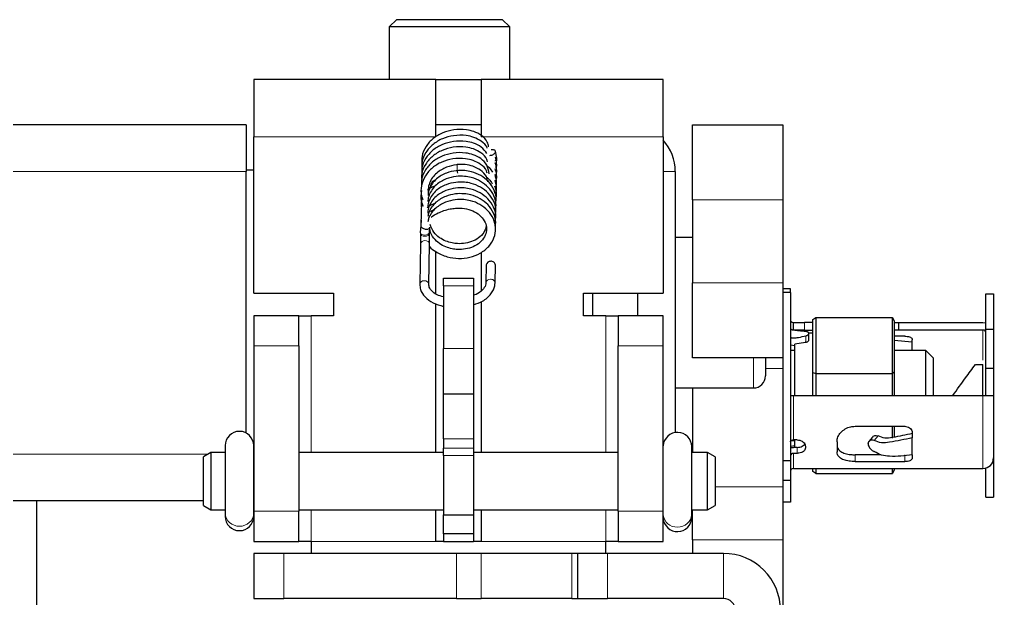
# Model space of a CAD drawing. Header units: millimetres. Extents: x -815 to 1480, y 650 to 1898.
# Drawn here: x 132.4 to 197.1, y 695.6 to 734.1 of the extents above; entities that cross this region are included whole.
import ezdxf

# ---------------------------------------------------------------- set-up
doc = ezdxf.new("R2010")
doc.units = ezdxf.units.MM

msp = doc.modelspace()

# ---------------------------------------------------------------- linework, layer by layer
at = {"color": 7, "linetype": 'Continuous', "lineweight": 25}
for p, q in [((157.442, 734.131), (156.942, 733.631)), ((157.442, 734.131), (161.246, 734.131)), ((161.246, 734.131), (164.442, 734.131)), ((164.942, 733.631), (164.442, 734.131)), ((156.942, 733.631), (156.942, 730.131)), ((161.289, 733.631), (156.942, 733.631)), ((164.942, 733.631), (161.289, 733.631)), ((164.942, 730.131), (164.942, 733.631)), ((147.942, 730.131), (147.942, 726.331)), ((160.042, 730.131), (147.942, 730.131)), ((160.042, 726.331), (160.042, 730.131)), ((160.042, 730.131), (163.042, 730.131)), ((175.142, 730.131), (163.042, 730.131)), ((163.042, 730.131), (163.042, 726.331)), ((175.142, 726.331), (175.142, 730.131)), ((147.442, 727.131), (-681.558, 727.131)), ((147.442, 727.131), (147.442, 724.031)), ((163.042, 727.131), (160.042, 727.131)), ((177.092, 727.131), (183.092, 727.131)), ((177.092, 722.131), (177.092, 727.131)), ((183.092, 727.131), (183.092, 722.131)), ((147.942, 715.931), (147.942, 726.331)), ((175.142, 726.331), (175.142, 715.931)), ((164.089, 724.9), (163.998, 725.377)), ((164.093, 724.819), (164.089, 724.9)), ((164.095, 724.779), (164.093, 724.819)), ((147.442, 724.131), (147.942, 724.131)), ((147.442, 706.63), (147.442, 724.031)), ((175.942, 724.031), (175.942, 706.668)), ((159.777, 723.335), (160.041, 723.481)), ((159.081, 722.363), (159.062, 721.674)), ((159.074, 721.976), (159.056, 721.283)), ((177.092, 722.131), (177.092, 716.631)), ((183.092, 722.131), (183.092, 716.631)), ((159.06, 721.203), (159.044, 720.501)), ((159.067, 721.59), (159.051, 720.939)), ((159.679, 721.357), (159.949, 721.511)), ((159.049, 720.442), (159.004, 719.959)), ((159.054, 720.817), (159.045, 720.431)), ((159.004, 719.959), (159.008, 719.879)), ((159.604, 719.987), (159.633, 720.305)), ((159.607, 719.906), (159.604, 719.987)), ((159.021, 719.199), (158.973, 716.523)), ((159.573, 716.512), (159.621, 719.188)), ((177.092, 719.631), (175.942, 719.631)), ((160.042, 715.887), (160.042, 718.69)), ((163.042, 718.643), (163.042, 716.086)), ((163.391, 717.815), (163.369, 716.625)), ((163.969, 716.615), (163.991, 717.804)), ((160.542, 716.931), (162.542, 716.931)), ((160.542, 716.431), (160.542, 716.931)), ((162.542, 716.931), (162.542, 716.431)), ((163.37, 716.639), (163.369, 716.625)), ((177.092, 711.631), (177.092, 716.631)), ((183.092, 716.631), (183.092, 711.631)), ((147.942, 715.931), (153.242, 715.931)), ((153.242, 715.931), (153.242, 714.431)), ((160.542, 716.431), (160.542, 712.247)), ((162.542, 716.431), (162.542, 712.247)), ((169.842, 715.931), (175.142, 715.931)), ((169.842, 714.431), (169.842, 715.931)), ((170.442, 715.931), (170.442, 714.431)), ((173.442, 715.931), (173.442, 714.431)), ((183.592, 716.231), (183.092, 716.231)), ((183.592, 715.989), (183.092, 715.989)), ((183.592, 715.989), (183.592, 716.231)), ((183.592, 715.989), (183.592, 704.809)), ((196.592, 715.889), (197.092, 715.889)), ((196.592, 713.547), (196.592, 715.889)), ((197.092, 715.889), (197.092, 713.547)), ((160.042, 705.331), (160.042, 715.226)), ((163.042, 715.367), (163.042, 705.331)), ((150.942, 714.431), (147.942, 714.431)), ((147.942, 714.431), (147.942, 712.431)), ((150.942, 712.431), (150.942, 714.431)), ((150.942, 714.431), (151.742, 714.431)), ((153.242, 714.431), (151.742, 714.431)), ((171.342, 714.431), (169.842, 714.431)), ((171.342, 714.431), (172.142, 714.431)), ((175.142, 714.431), (172.142, 714.431)), ((172.142, 714.431), (172.142, 712.431)), ((175.142, 712.431), (175.142, 714.431)), ((183.792, 713.481), (183.792, 713.981)), ((183.792, 713.981), (184.542, 713.981)), ((185.092, 713.981), (184.542, 713.981)), ((185.092, 714.182), (185.292, 714.324)), ((185.092, 710.658), (185.092, 714.182)), ((185.292, 714.324), (185.292, 710.6)), ((185.292, 714.324), (190.376, 714.324)), ((190.376, 710.6), (190.376, 714.324)), ((190.376, 714.324), (190.492, 714.077)), ((190.492, 714.077), (190.492, 710.7)), ((190.492, 713.981), (190.792, 713.981)), ((190.792, 713.481), (190.792, 713.981)), ((190.792, 713.981), (196.392, 713.981)), ((184.542, 713.481), (183.792, 713.481)), ((184.542, 713.481), (185.092, 713.481)), ((184.792, 713.294), (184.792, 713.219)), ((185.092, 713.281), (184.792, 713.281)), ((190.792, 713.481), (190.492, 713.481)), ((196.392, 713.481), (190.792, 713.481)), ((196.592, 713.547), (197.092, 713.547)), ((196.592, 710.937), (196.592, 713.547)), ((197.092, 713.547), (197.092, 710.937)), ((184.606, 712.654), (183.892, 712.554)), ((191.192, 713.074), (190.492, 713.074)), ((191.692, 712.672), (190.492, 712.791)), ((191.692, 712.672), (191.692, 712.836)), ((191.692, 712.131), (191.692, 712.672)), ((147.942, 712.431), (147.942, 701.431)), ((150.942, 712.431), (150.942, 701.431)), ((160.542, 709.247), (160.542, 712.247)), ((162.542, 712.247), (162.542, 709.247)), ((172.142, 701.431), (172.142, 712.431)), ((175.142, 701.431), (175.142, 712.431)), ((183.592, 712.508), (183.892, 712.464)), ((183.892, 712.131), (183.592, 712.131)), ((183.892, 709.131), (183.892, 712.554)), ((192.592, 712.131), (190.492, 712.131)), ((193.092, 711.631), (192.592, 712.131)), ((192.592, 709.131), (192.592, 712.131)), ((183.092, 711.631), (177.092, 711.631)), ((181.942, 711.631), (181.942, 710.431)), ((183.092, 711.631), (183.092, 710.919)), ((193.092, 711.631), (193.092, 709.131)), ((183.092, 710.919), (183.092, 703.061)), ((185.092, 709.178), (185.092, 710.658)), ((185.092, 710.658), (185.292, 710.6)), ((190.376, 710.6), (190.492, 710.7)), ((190.492, 710.7), (190.492, 709.16)), ((195.892, 711.181), (196.392, 711.181)), ((196.592, 710.937), (197.092, 710.937)), ((196.592, 709.131), (196.592, 710.937)), ((197.092, 710.937), (197.092, 709.131)), ((185.292, 710.6), (185.292, 709.131)), ((185.292, 710.6), (190.376, 710.6)), ((190.376, 709.131), (190.376, 710.6)), ((175.942, 709.631), (181.142, 709.631)), ((177.092, 709.631), (177.092, 705.331)), ((160.542, 709.247), (162.542, 709.247)), ((160.542, 706.247), (160.542, 709.247)), ((162.542, 709.247), (162.542, 706.247)), ((183.592, 709.131), (183.792, 709.131)), ((183.792, 709.131), (194.392, 709.131)), ((190.463, 709.131), (190.492, 709.16)), ((194.392, 709.131), (196.392, 709.131)), ((196.392, 709.131), (197.092, 709.131)), ((197.092, 709.131), (197.092, 704.981)), ((187.892, 707.081), (191.192, 707.081)), ((190.376, 706.291), (190.376, 707.081)), ((190.492, 707.081), (190.492, 706.352)), ((160.542, 706.247), (160.542, 705.63)), ((162.542, 706.247), (162.542, 705.63)), ((183.633, 706.131), (183.892, 706.131)), ((184.042, 706.179), (183.792, 706.179)), ((183.892, 705.68), (183.892, 706.179)), ((189.041, 706.37), (188.809, 706.076)), ((189.082, 706.414), (189.044, 706.367)), ((191.692, 706.639), (191.692, 706.314)), ((191.692, 705.183), (191.692, 706.314)), ((146.038, 705.795), (146.038, 701.307)), ((147.938, 701.307), (147.938, 705.795)), ((160.542, 705.147), (160.542, 705.63)), ((162.542, 705.63), (162.542, 705.147)), ((177.04, 701.242), (177.04, 705.73)), ((183.592, 705.755), (183.892, 705.798)), ((184.042, 705.68), (183.792, 705.68)), ((184.592, 705.761), (184.592, 705.643)), ((186.692, 706.058), (186.692, 705.379)), ((188.764, 705.91), (188.764, 705.939)), ((145.092, 705.331), (144.592, 705.043)), ((144.592, 701.82), (144.592, 705.043)), ((146.038, 705.331), (145.092, 705.331)), ((145.092, 705.331), (145.092, 701.531)), ((147.942, 705.331), (147.938, 705.331)), ((160.542, 705.331), (150.942, 705.331)), ((160.542, 705.147), (160.542, 701.205)), ((172.142, 705.331), (162.542, 705.331)), ((162.542, 705.147), (162.542, 701.205)), ((178.092, 705.331), (177.04, 705.331)), ((178.592, 705.043), (178.092, 705.331)), ((178.092, 703.431), (178.092, 705.331)), ((178.592, 705.043), (178.592, 703.431)), ((183.092, 704.809), (183.592, 704.809)), ((183.592, 704.809), (183.592, 703.498)), ((184.042, 705.283), (183.792, 705.283)), ((189.611, 705.189), (187.892, 705.189)), ((191.692, 705.183), (191.692, 704.97)), ((197.092, 704.981), (197.092, 702.373)), ((183.792, 704.281), (190.792, 704.281)), ((185.092, 704.081), (185.092, 704.281)), ((185.292, 704.281), (185.292, 703.938)), ((187.892, 704.736), (191.192, 704.736)), ((190.376, 703.938), (190.376, 704.281)), ((190.492, 704.185), (190.376, 703.938)), ((190.492, 704.281), (190.492, 704.185)), ((190.792, 704.281), (196.392, 704.281)), ((196.592, 702.373), (196.592, 704.31)), ((185.292, 703.938), (185.092, 704.081)), ((185.292, 703.938), (190.376, 703.938)), ((178.092, 701.531), (178.092, 703.431)), ((178.592, 703.431), (178.592, 701.82)), ((183.092, 703.498), (183.592, 703.498)), ((183.092, 703.061), (183.092, 699.525)), ((183.592, 703.498), (183.592, 702.031)), ((196.592, 702.373), (197.092, 702.373)), ((144.592, 702.131), (-678.608, 702.131)), ((133.492, 702.131), (133.492, 688.731)), ((144.592, 701.82), (145.092, 701.531)), ((178.092, 701.531), (178.592, 701.82)), ((183.592, 702.031), (183.092, 702.031)), ((145.092, 701.531), (146.038, 701.531)), ((146.038, 701.307), (146.038, 701.095)), ((147.938, 701.531), (147.942, 701.531)), ((147.938, 701.095), (147.938, 701.307)), ((147.942, 701.431), (147.942, 699.431)), ((150.942, 701.531), (160.542, 701.531)), ((150.942, 699.431), (150.942, 701.431)), ((160.042, 699.431), (160.042, 701.531)), ((160.542, 701.205), (162.542, 701.205)), ((160.542, 699.931), (160.542, 701.205)), ((162.542, 701.531), (172.142, 701.531)), ((162.542, 701.205), (162.542, 699.931)), ((163.042, 701.531), (163.042, 699.431)), ((172.142, 701.431), (172.142, 699.431)), ((175.142, 699.431), (175.142, 701.431)), ((177.04, 701.531), (178.092, 701.531)), ((177.04, 701.03), (177.04, 701.242)), ((177.092, 699.525), (177.092, 701.531)), ((162.542, 699.931), (160.542, 699.931)), ((160.542, 699.931), (160.542, 699.431)), ((162.542, 699.931), (162.542, 699.431)), ((147.942, 699.431), (150.942, 699.431)), ((151.742, 699.431), (150.942, 699.431)), ((151.742, 699.431), (151.742, 698.631)), ((160.542, 699.431), (160.042, 699.431)), ((160.542, 699.431), (162.542, 699.431)), ((163.042, 699.431), (162.542, 699.431)), ((172.142, 699.431), (171.342, 699.431)), ((171.342, 698.631), (171.342, 699.431)), ((172.142, 699.431), (175.142, 699.431)), ((177.092, 699.525), (177.092, 698.631)), ((183.092, 699.525), (183.092, 694.908)), ((147.942, 698.631), (147.942, 695.631)), ((149.942, 698.631), (147.942, 698.631)), ((161.4, 698.631), (149.942, 698.631)), ((163.039, 698.631), (161.4, 698.631)), ((169.08, 698.631), (163.039, 698.631)), ((169.442, 698.631), (169.08, 698.631)), ((169.442, 698.631), (169.442, 695.631)), ((171.442, 698.631), (169.442, 698.631)), ((179.142, 698.631), (171.442, 698.631)), ((147.942, 695.631), (149.942, 695.631)), ((161.4, 695.631), (149.942, 695.631)), ((161.4, 695.631), (163.039, 695.631)), ((169.08, 695.631), (163.039, 695.631)), ((169.08, 695.631), (169.442, 695.631)), ((169.442, 695.631), (171.442, 695.631)), ((179.142, 695.631), (171.442, 695.631))]:
    msp.add_line(p, q, dxfattribs=at)
at = {"color": 8, "linetype": 'Continuous', "lineweight": 18}
for p, q in [((147.942, 726.331), (160.042, 726.331)), ((163.042, 726.331), (175.142, 726.331)), ((147.442, 724.031), (-681.558, 724.031)), ((175.142, 724.031), (175.942, 724.031)), ((183.092, 722.131), (177.092, 722.131)), ((177.092, 716.631), (183.092, 716.631)), ((162.542, 716.431), (160.542, 716.431)), ((151.742, 714.431), (151.742, 705.331)), ((171.342, 705.331), (171.342, 714.431)), ((184.542, 713.981), (184.542, 713.481)), ((196.392, 711.49), (196.392, 713.481)), ((147.942, 712.431), (150.942, 712.431)), ((160.542, 712.247), (162.542, 712.247)), ((172.142, 712.431), (175.142, 712.431)), ((181.142, 709.631), (181.142, 711.631)), ((183.092, 710.919), (181.942, 710.919)), ((183.792, 709.131), (183.792, 706.179)), ((196.392, 704.281), (196.392, 709.131)), ((162.542, 706.247), (160.542, 706.247)), ((160.542, 705.63), (162.542, 705.63)), ((184.042, 705.283), (184.042, 705.68)), ((144.918, 705.231), (-678.935, 705.231)), ((162.542, 705.147), (160.542, 705.147)), ((183.792, 705.283), (183.792, 704.281)), ((187.892, 705.189), (187.892, 704.736)), ((191.192, 704.736), (191.192, 705.189)), ((178.592, 703.061), (183.092, 703.061)), ((150.942, 701.431), (147.942, 701.431)), ((151.742, 701.531), (151.742, 699.431)), ((171.342, 699.431), (171.342, 701.531)), ((175.142, 701.431), (172.142, 701.431)), ((151.742, 699.431), (160.042, 699.431)), ((163.042, 699.431), (171.342, 699.431)), ((183.092, 699.525), (177.092, 699.525)), ((149.942, 695.631), (149.942, 698.631)), ((161.4, 698.631), (161.4, 695.631)), ((163.039, 695.631), (163.039, 698.631)), ((169.08, 698.631), (169.08, 695.631)), ((171.442, 695.631), (171.442, 698.631)), ((179.142, 695.631), (179.142, 698.631))]:
    msp.add_line(p, q, dxfattribs=at)
at = {"color": 8, "linetype": 'Continuous', "lineweight": 18, "flags": 128}
for points in [[(159.004, 719.959), (159.026, 719.898), (159.09, 719.842), (159.186, 719.805), (159.301, 719.794)], [(159.008, 719.878), (159.029, 719.818), (159.093, 719.761), (159.19, 719.725), (159.304, 719.714)], [(159.301, 719.794), (159.416, 719.811), (159.514, 719.852), (159.58, 719.911), (159.604, 719.98), (159.604, 719.986)], [(159.304, 719.714), (159.419, 719.73), (159.517, 719.771), (159.583, 719.831), (159.607, 719.899), (159.607, 719.906)], [(159.31, 719.434), (159.425, 719.419), (159.525, 719.369), (159.593, 719.292), (159.621, 719.2), (159.621, 719.188)], [(159.261, 716.758), (159.377, 716.743), (159.477, 716.693), (159.545, 716.616), (159.572, 716.524), (159.573, 716.514)]]:
    msp.add_lwpolyline(points, dxfattribs=at)
at = {"color": 7, "linetype": 'Continuous', "lineweight": 25, "flags": 128}
for points in [[(196.392, 713.981), (196.528, 713.968), (196.592, 713.952)], [(183.592, 706.057), (183.596, 706.081), (183.607, 706.104), (183.625, 706.125), (183.65, 706.143), (183.681, 706.158), (183.715, 706.169), (183.753, 706.176), (183.792, 706.179)], [(183.592, 705.657), (183.655, 705.669), (183.792, 705.68)]]:
    msp.add_lwpolyline(points, dxfattribs=at)
at = {"color": 7, "linetype": 'Continuous', "lineweight": 25}
for centre, radius, start, end in [((172.842, 724.031), 3.1, 0, 42.10345), ((162.777, 724.09), 1.321, 180.03812, 188.14499), ((163.659, 717.78), 0.271, 85.73425, 172.68849), ((163.717, 717.778), 0.275, 5.44423, 97.76212), ((183.792, 714.181), 0.2, 180, 270), ((196.392, 713.281), 0.2, 0, 90), ((183.691, 712.212), 0.0996, 183.92792, 234.46683), ((181.142, 710.431), 0.8, 270, 0), ((146.988, 705.795), 0.95, 0, 180), ((176.09, 705.73), 0.95, 0, 176.43864), ((183.773, 705.101), 0.183, 84.18756, 172.66613), ((196.392, 704.981), 0.7, 270, 0), ((183.792, 704.081), 0.2, 90, 180), ((146.988, 701.095), 0.95, 180, 0), ((176.09, 701.03), 0.95, 183.56136, 0), ((179.142, 694.831), 3.8, 360, 90), ((179.142, 694.831), 0.8, 0, 90)]:
    msp.add_arc(centre, radius, start, end, dxfattribs=at)
at = {"color": 8, "linetype": 'Continuous', "lineweight": 18}
for centre, radius, start, end in [((163.909, 724.916), 0.181, 283.90594, 354.86143), ((167.453, 724.355), 6.004, 178.95899, 182.54389), ((163.957, 724.818), 0.136, 306.99505, 0.34312), ((159.29, 719.164), 0.271, 85.73425, 172.68849), ((159.241, 716.488), 0.271, 85.73561, 172.67092), ((163.639, 716.588), 0.274, 86.00044, 169.28545), ((163.695, 716.588), 0.275, 5.45357, 97.76132), ((146.947, 701.352), 0.91, 182.83874, 272.58194), ((147.029, 701.352), 0.91, 267.41806, 357.16126), ((176.051, 701.292), 0.915, 186.49577, 272.45998), ((176.131, 701.287), 0.91, 267.41806, 357.16126)]:
    msp.add_arc(centre, radius, start, end, dxfattribs=at)
at = {"color": 7, "linetype": 'Continuous', "lineweight": 25}
for points, knots in [([(163.543, 725.665), (163.521, 725.774), (163.46, 726.072), (163.104, 726.423), (162.607, 726.686), (161.975, 726.834), (161.243, 726.83), (160.477, 726.619), (159.83, 726.236), (159.353, 725.694), (159.095, 725.137), (159.113, 724.777), (159.119, 724.65)], [0, 0, 0, 0, 0.061184, 0.167124, 0.262005, 0.341887, 0.468086, 0.582541, 0.696734, 0.81293, 0.933799, 1, 1, 1, 1]), ([(163.453, 725.569), (163.45, 725.579), (163.398, 725.772), (163.084, 726.035), (162.597, 726.301), (161.963, 726.447), (161.231, 726.443), (160.465, 726.231), (159.82, 725.846), (159.343, 725.304), (159.087, 724.747), (159.106, 724.388), (159.112, 724.262)], [0, 0, 0, 0, 0.006133, 0.118338, 0.2188, 0.30339, 0.437085, 0.558298, 0.679195, 0.8023, 0.930319, 1, 1, 1, 1]), ([(163.47, 724.676), (163.458, 724.729), (163.4, 724.968), (163.068, 725.269), (162.573, 725.531), (161.939, 725.676), (161.207, 725.669), (160.442, 725.454), (159.799, 725.067), (159.325, 724.523), (159.072, 723.967), (159.091, 723.61), (159.098, 723.485)], [0, 0, 0, 0, 0.0311371, 0.1406211, 0.2385913, 0.3211011, 0.451619, 0.5698715, 0.6877423, 0.8079366, 0.9328576, 1, 1, 1, 1]), ([(163.435, 725.215), (163.319, 725.37), (163.099, 725.662), (162.58, 725.914), (161.953, 726.062), (161.219, 726.056), (160.454, 725.842), (159.809, 725.457), (159.334, 724.914), (159.079, 724.357), (159.098, 723.999), (159.105, 723.873)], [0, 0, 0, 0, 0.11295, 0.214051, 0.299187, 0.433803, 0.55581, 0.677461, 0.801422, 0.930294, 1, 1, 1, 1]), ([(163.453, 723.906), (163.44, 723.96), (163.381, 724.2), (163.046, 724.501), (162.55, 724.761), (161.915, 724.904), (161.183, 724.894), (160.419, 724.677), (159.78, 724.288), (159.296, 723.742), (159.05, 723.088), (159.015, 722.53), (159.142, 722.238), (159.175, 722.162)], [0, 0, 0, 0, 0.028868, 0.128391, 0.217396, 0.292376, 0.411077, 0.518552, 0.625612, 0.734942, 0.848502, 0.960241, 1, 1, 1, 1]), ([(163.584, 723.872), (163.546, 724.072), (163.473, 724.463), (163.065, 724.889), (162.56, 725.145), (161.928, 725.29), (161.195, 725.282), (160.431, 725.065), (159.788, 724.678), (159.315, 724.133), (159.064, 723.577), (159.084, 723.22), (159.091, 723.096)], [0, 0, 0, 0, 0.1062263, 0.2072719, 0.2976652, 0.3738035, 0.4942917, 0.6034203, 0.7121628, 0.8231288, 0.9384245, 1, 1, 1, 1]), ([(163.621, 725.096), (163.65, 725.097), (163.717, 725.1), (163.825, 725.138), (163.922, 725.197), (163.987, 725.27), (164.011, 725.345), (163.99, 725.41), (163.926, 725.456), (163.831, 725.477), (163.755, 725.466), (163.717, 725.461)], [0, 0, 0, 0, 0.092276, 0.205742, 0.319207, 0.432673, 0.546138, 0.659604, 0.773069, 0.886535, 1, 1, 1, 1]), ([(164.063, 724.234), (164.075, 724.351), (164.099, 724.6), (164.031, 724.847), (163.995, 724.979)], [0, 0, 0, 0, 0.468673, 1, 1, 1, 1]), ([(161.45, 724.466), (161.434, 724.465), (161.196, 724.451), (160.71, 724.324), (160.162, 724.013), (159.798, 723.619), (159.597, 723.251), (159.509, 722.857), (159.525, 722.625), (159.532, 722.509)], [0, 0, 0, 0, 0.0151801, 0.2174139, 0.4505766, 0.582747, 0.7207301, 0.8592406, 1, 1, 1, 1]), ([(163.496, 723.347), (163.471, 723.462), (163.405, 723.765), (163.04, 724.12), (162.538, 724.373), (161.998, 724.506), (161.636, 724.488), (161.453, 724.479)], [0, 0, 0, 0, 0.151607, 0.400003, 0.622084, 0.809197, 1, 1, 1, 1]), ([(163.476, 724.372), (163.51, 724.342), (163.65, 724.223), (163.736, 724.08), (163.8, 723.972)], [0, 0, 0, 0, 0.248613, 1, 1, 1, 1]), ([(163.99, 723.648), (164.014, 723.702), (164.094, 723.878), (164.084, 724.205), (164.02, 724.463), (163.988, 724.592)], [0, 0, 0, 0, 0.181461, 0.588641, 1, 1, 1, 1]), ([(163.993, 721.543), (164.01, 721.619), (164.076, 721.909), (163.926, 722.418), (163.564, 722.972), (163.027, 723.387), (162.468, 723.62), (161.913, 723.718), (161.346, 723.708), (160.686, 723.553), (160.14, 723.235), (159.776, 722.84), (159.582, 722.473), (159.506, 722.185), (159.511, 722.051), (159.512, 722.033)], [0, 0, 0, 0, 0.039759, 0.151422, 0.260898, 0.359607, 0.457072, 0.522051, 0.602454, 0.695291, 0.802476, 0.863214, 0.9266, 0.990206, 1, 1, 1, 1]), ([(164, 721.928), (164.017, 722.003), (164.083, 722.292), (163.935, 722.801), (163.574, 723.355), (163.038, 723.771), (162.48, 724.006), (161.925, 724.104), (161.358, 724.095), (160.697, 723.941), (160.151, 723.624), (159.786, 723.229), (159.591, 722.863), (159.515, 722.575), (159.52, 722.441), (159.52, 722.423)], [0, 0, 0, 0, 0.0393575, 0.1510464, 0.2605831, 0.3593512, 0.4568245, 0.5218236, 0.6022701, 0.6951793, 0.8023727, 0.8631258, 0.9265393, 0.9901838, 1, 1, 1, 1]), ([(163.405, 723.651), (163.459, 723.607), (163.62, 723.472), (163.72, 723.308), (163.786, 723.199)], [0, 0, 0, 0, 0.329141, 1, 1, 1, 1]), ([(163.981, 722.89), (164.004, 722.942), (164.133, 723.237), (164.046, 723.556), (163.974, 723.819)], [0, 0, 0, 0, 0.1769225, 1, 1, 1, 1]), ([(164.008, 723.326), (164.023, 723.36), (164.142, 723.639), (164.056, 723.941), (163.981, 724.205)], [0, 0, 0, 0, 0.124356, 1, 1, 1, 1]), ([(159.476, 722.778), (159.479, 722.781), (159.615, 722.947), (159.807, 723.01), (159.995, 723.072)], [0, 0, 0, 0, 0.019176, 1, 1, 1, 1]), ([(163.979, 720.773), (163.996, 720.85), (164.061, 721.142), (163.909, 721.653), (163.543, 722.205), (163.005, 722.619), (162.444, 722.85), (161.889, 722.946), (161.322, 722.934), (160.662, 722.777), (160.118, 722.457), (159.755, 722.061), (159.563, 721.693), (159.488, 721.405), (159.494, 721.271), (159.495, 721.253)], [0, 0, 0, 0, 0.04056, 0.152172, 0.261527, 0.360118, 0.457567, 0.522504, 0.602821, 0.695513, 0.802684, 0.863391, 0.926722, 0.99025, 1, 1, 1, 1]), ([(163.986, 721.158), (164.003, 721.235), (164.068, 721.525), (163.918, 722.035), (163.554, 722.588), (163.016, 723.003), (162.456, 723.235), (161.901, 723.332), (161.334, 723.321), (160.674, 723.165), (160.129, 722.846), (159.765, 722.45), (159.572, 722.083), (159.497, 721.795), (159.503, 721.661), (159.504, 721.643)], [0, 0, 0, 0, 0.040159, 0.151798, 0.261213, 0.359862, 0.45732, 0.522277, 0.602638, 0.695402, 0.80258, 0.863302, 0.926661, 0.990228, 1, 1, 1, 1]), ([(159.689, 722.922), (159.691, 722.989), (159.697, 723.149), (159.791, 723.291), (159.847, 723.374)], [0, 0, 0, 0, 0.413792, 1, 1, 1, 1]), ([(164.019, 722.254), (164.023, 722.264), (164.123, 722.514), (164.04, 722.785), (163.96, 723.046)], [0, 0, 0, 0, 0.03738, 1, 1, 1, 1]), ([(164.003, 722.58), (164.015, 722.608), (164.128, 722.878), (164.043, 723.171), (163.967, 723.432)], [0, 0, 0, 0, 0.104944, 1, 1, 1, 1]), ([(159.088, 722.749), (159.054, 722.518), (159.002, 722.165), (159.142, 721.832), (159.191, 721.716)], [0, 0, 0, 0, 0.654086, 1, 1, 1, 1]), ([(163.972, 720.388), (163.989, 720.466), (164.054, 720.759), (163.9, 721.27), (163.533, 721.822), (162.994, 722.234), (162.433, 722.465), (161.877, 722.56), (161.309, 722.547), (160.651, 722.389), (160.105, 722.068), (159.748, 721.672), (159.56, 721.337), (159.525, 721.121), (159.51, 721.031)], [0, 0, 0, 0, 0.0421697, 0.1570546, 0.2695783, 0.3710235, 0.4713446, 0.538179, 0.6208254, 0.7161819, 0.8265148, 0.889, 0.9541745, 1, 1, 1, 1]), ([(159.457, 721.615), (159.457, 721.616), (159.596, 721.781), (159.787, 721.845), (159.976, 721.91)], [0, 0, 0, 0, 0.004308, 1, 1, 1, 1]), ([(159.618, 719.03), (159.622, 719.024), (159.726, 718.888), (160.11, 718.628), (160.75, 718.326), (161.549, 718.213), (162.313, 718.297), (163.016, 718.573), (163.582, 719.023), (163.939, 719.606), (164.048, 720.251), (163.902, 720.886), (163.521, 721.438), (162.983, 721.85), (162.421, 722.08), (161.865, 722.174), (161.297, 722.16), (160.639, 722.001), (160.093, 721.679), (159.738, 721.283), (159.557, 720.961), (159.523, 720.759), (159.51, 720.684)], [0, 0, 0, 0, 0.001739, 0.04451, 0.111438, 0.17172, 0.231589, 0.292281, 0.355433, 0.417856, 0.478483, 0.541525, 0.603252, 0.6589, 0.713959, 0.750631, 0.795969, 0.848267, 0.908822, 0.94311, 0.978867, 1, 1, 1, 1]), ([(159.72, 720.996), (159.873, 721.09), (160.252, 721.32), (160.8, 721.514), (161.317, 721.586), (161.74, 721.6), (162.234, 721.523), (162.75, 721.295), (163.147, 720.956), (163.382, 720.542), (163.432, 720.101), (163.299, 719.67), (162.992, 719.291), (162.545, 719.011), (162.022, 718.852), (161.534, 718.823), (161.086, 718.88), (160.673, 719.003), (160.242, 719.234), (159.866, 719.599), (159.633, 719.99), (159.644, 720.246), (159.647, 720.319)], [0, 0, 0, 0, 0.057394, 0.141498, 0.174187, 0.201896, 0.256454, 0.310564, 0.365182, 0.421617, 0.477061, 0.530811, 0.586875, 0.64209, 0.692196, 0.74194, 0.774764, 0.814829, 0.860627, 0.913439, 0.975288, 1, 1, 1, 1]), ([(159.054, 720.44), (159.051, 720.434), (159.038, 720.406), (159.062, 720.347), (159.124, 720.278), (159.222, 720.221), (159.299, 720.204), (159.338, 720.195)], [0, 0, 0, 0, 0.07364, 0.30523, 0.53682, 0.76841, 1, 1, 1, 1]), ([(163.371, 720.364), (163.347, 720.264), (163.289, 720.017), (162.992, 719.676), (162.55, 719.396), (162.025, 719.238), (161.537, 719.21), (161.089, 719.267), (160.675, 719.391), (160.25, 719.623), (159.853, 719.987), (159.725, 720.314), (159.657, 720.491)], [0, 0, 0, 0, 0.079664, 0.195766, 0.310074, 0.413804, 0.516835, 0.584804, 0.667751, 0.762541, 0.871932, 1, 1, 1, 1]), ([(159.008, 719.879), (159.01, 719.825), (159.015, 719.719), (159.019, 719.531), (159.022, 719.361), (159.022, 719.253), (159.021, 719.209), (159.021, 719.199)], [0, 0, 0, 0, 0.241788, 0.476448, 0.71323, 0.929509, 1, 1, 1, 1]), ([(159.338, 720.195), (159.377, 720.192), (159.454, 720.185), (159.552, 720.211), (159.618, 720.256), (159.627, 720.297), (159.632, 720.315)], [0, 0, 0, 0, 0.2620712, 0.5241424, 0.7862136, 1, 1, 1, 1]), ([(159.621, 719.188), (159.621, 719.234), (159.622, 719.328), (159.62, 719.523), (159.615, 719.73), (159.61, 719.847), (159.607, 719.906)], [0, 0, 0, 0, 0.24318, 0.501797, 0.749272, 1, 1, 1, 1]), ([(158.973, 716.523), (158.982, 716.405), (159.006, 716.1), (159.297, 715.654), (159.818, 715.259), (160.305, 715.124), (160.542, 715.058)], [0, 0, 0, 0, 0.1713777, 0.4415601, 0.7282518, 1, 1, 1, 1]), ([(160.542, 715.682), (160.393, 715.727), (160.043, 715.83), (159.704, 716.115), (159.58, 716.349), (159.574, 716.477), (159.573, 716.512)], [0, 0, 0, 0, 0.240048, 0.562087, 0.882317, 1, 1, 1, 1]), ([(163.369, 716.625), (163.364, 716.572), (163.348, 716.421), (163.155, 716.147), (162.849, 715.897), (162.598, 715.815), (162.542, 715.797)], [0, 0, 0, 0, 0.19706, 0.559349, 0.901347, 1, 1, 1, 1]), ([(162.542, 715.161), (162.749, 715.235), (163.227, 715.405), (163.719, 715.848), (163.945, 716.293), (163.964, 716.548), (163.969, 716.615)], [0, 0, 0, 0, 0.2598048, 0.600472, 0.8960347, 1, 1, 1, 1]), ([(183.592, 713.669), (183.593, 713.65), (183.595, 713.614), (183.612, 713.564), (183.648, 713.515), (183.719, 713.504), (183.767, 713.498), (183.792, 713.495)], [0, 0, 0, 0, 0.195302, 0.377541, 0.538909, 0.761383, 1, 1, 1, 1]), ([(183.899, 713.481), (183.978, 713.471), (184.229, 713.44), (184.469, 713.411), (184.634, 713.392)], [0, 0, 0, 0, 0.313457, 1, 1, 1, 1]), ([(184.792, 713.294), (184.789, 713.306), (184.784, 713.332), (184.743, 713.363), (184.69, 713.383), (184.649, 713.389), (184.634, 713.392)], [0, 0, 0, 0, 0.2663111, 0.549123, 0.8297768, 1, 1, 1, 1]), ([(183.592, 713.109), (183.593, 713.091), (183.595, 713.055), (183.612, 713.007), (183.65, 712.962), (183.726, 712.96), (183.887, 712.963), (184.199, 712.996), (184.469, 713.061), (184.634, 713.1)], [0, 0, 0, 0, 0.052051, 0.100621, 0.143629, 0.208426, 0.277664, 0.558659, 1, 1, 1, 1]), ([(184.715, 712.686), (184.702, 712.68), (184.67, 712.666), (184.63, 712.659), (184.606, 712.654)], [0, 0, 0, 0, 0.40435, 1, 1, 1, 1]), ([(184.634, 713.1), (184.658, 713.107), (184.707, 713.122), (184.76, 713.156), (184.788, 713.19), (184.791, 713.211), (184.792, 713.219)], [0, 0, 0, 0, 0.266331, 0.548449, 0.829136, 1, 1, 1, 1]), ([(184.792, 712.787), (184.789, 712.774), (184.784, 712.748), (184.751, 712.712), (184.723, 712.692), (184.715, 712.686)], [0, 0, 0, 0, 0.404591, 0.809176, 1, 1, 1, 1]), ([(184.792, 713.219), (184.792, 713.192), (184.792, 713.121), (184.792, 713.007), (184.792, 712.89), (184.792, 712.817), (184.792, 712.787)], [0, 0, 0, 0, 0.190015, 0.497902, 0.793065, 1, 1, 1, 1]), ([(191.192, 713.074), (191.248, 713.071), (191.36, 713.067), (191.51, 713.03), (191.623, 712.972), (191.683, 712.904), (191.689, 712.856), (191.692, 712.836)], [0, 0, 0, 0, 0.2143846, 0.4287723, 0.6430331, 0.8568019, 1, 1, 1, 1]), ([(194.392, 709.131), (194.672, 709.526), (195.172, 710.23), (195.672, 710.89), (195.892, 711.181)], [0, 0, 0, 0, 0.559911, 1, 1, 1, 1]), ([(196.392, 709.131), (196.392, 709.526), (196.392, 710.23), (196.392, 710.89), (196.392, 711.181)], [0, 0, 0, 0, 0.559866, 1, 1, 1, 1]), ([(186.692, 706.058), (186.704, 706.164), (186.729, 706.377), (186.929, 706.683), (187.226, 706.923), (187.565, 707.06), (187.795, 707.075), (187.892, 707.081)], [0, 0, 0, 0, 0.212833, 0.42585, 0.635542, 0.846587, 1, 1, 1, 1]), ([(191.192, 707.081), (191.248, 707.076), (191.36, 707.066), (191.51, 706.989), (191.623, 706.876), (191.683, 706.752), (191.689, 706.671), (191.692, 706.639)], [0, 0, 0, 0, 0.214445, 0.428893, 0.643239, 0.857188, 1, 1, 1, 1]), ([(184.042, 706.179), (184.104, 706.174), (184.227, 706.164), (184.392, 706.09), (184.516, 705.982), (184.582, 705.866), (184.589, 705.791), (184.592, 705.761)], [0, 0, 0, 0, 0.214393, 0.428789, 0.643061, 0.856854, 1, 1, 1, 1]), ([(189.168, 706.133), (189.119, 706.145), (189.022, 706.169), (188.897, 706.149), (188.807, 706.089), (188.768, 706.01), (188.765, 705.955), (188.764, 705.939)], [0, 0, 0, 0, 0.225867, 0.451734, 0.677598, 0.903479, 1, 1, 1, 1]), ([(189.082, 706.414), (189.089, 706.419), (189.124, 706.445), (189.208, 706.472), (189.323, 706.468), (189.395, 706.447), (189.418, 706.44)], [0, 0, 0, 0, 0.088696, 0.457739, 0.826694, 1, 1, 1, 1]), ([(191.692, 706.314), (191.193, 706.206), (190.522, 706.061), (189.627, 705.95), (189.323, 706.071), (189.168, 706.133)], [0, 0, 0, 0, 0.587693, 0.790818, 1, 1, 1, 1]), ([(191.692, 706.605), (191.262, 706.507), (190.671, 706.373), (189.857, 706.259), (189.566, 706.379), (189.418, 706.44)], [0, 0, 0, 0, 0.56666, 0.780905, 1, 1, 1, 1]), ([(184.042, 705.68), (184.104, 705.684), (184.228, 705.691), (184.39, 705.75), (184.504, 705.824), (184.536, 705.885), (184.547, 705.907)], [0, 0, 0, 0, 0.28124, 0.562484, 0.843527, 1, 1, 1, 1]), ([(184.592, 705.643), (184.586, 705.601), (184.574, 705.516), (184.48, 705.408), (184.341, 705.33), (184.186, 705.289), (184.083, 705.285), (184.042, 705.283)], [0, 0, 0, 0, 0.214305, 0.42865, 0.642279, 0.856223, 1, 1, 1, 1]), ([(186.692, 705.849), (186.704, 705.763), (186.728, 705.592), (186.927, 705.398), (187.222, 705.266), (187.561, 705.199), (187.793, 705.192), (187.892, 705.189)], [0, 0, 0, 0, 0.2123763, 0.4249789, 0.6334795, 0.8436094, 1, 1, 1, 1]), ([(188.764, 705.91), (188.769, 705.868), (188.779, 705.785), (188.854, 705.65), (188.965, 705.526), (189.078, 705.444), (189.147, 705.41), (189.168, 705.4)], [0, 0, 0, 0, 0.225883, 0.451767, 0.67765, 0.903524, 1, 1, 1, 1]), ([(187.892, 704.736), (187.757, 704.741), (187.487, 704.752), (187.128, 704.843), (186.858, 704.992), (186.713, 705.179), (186.698, 705.321), (186.692, 705.379)], [0, 0, 0, 0, 0.213238, 0.42649, 0.63916, 0.849598, 1, 1, 1, 1]), ([(191.692, 705.183), (191.193, 705.12), (190.522, 705.035), (189.627, 705.14), (189.323, 705.312), (189.168, 705.4)], [0, 0, 0, 0, 0.587693, 0.790818, 1, 1, 1, 1]), ([(191.692, 704.97), (191.686, 704.942), (191.675, 704.885), (191.59, 704.815), (191.463, 704.765), (191.323, 704.739), (191.229, 704.737), (191.192, 704.736)], [0, 0, 0, 0, 0.214373, 0.428779, 0.642592, 0.856666, 1, 1, 1, 1])]:
    msp.add_open_spline(points, degree=3, knots=knots, dxfattribs=at)
at = {"color": 8, "linetype": 'Continuous', "lineweight": 18}
for points, knots in [([(184.606, 712.654), (184.607, 712.689), (184.611, 712.765), (184.618, 712.886), (184.626, 713), (184.631, 713.072), (184.634, 713.1), (184.634, 713.1)], [0, 0, 0, 0, 0.2300305, 0.5149518, 0.8110134, 0.999883, 1, 1, 1, 1]), ([(189.418, 706.44), (189.398, 706.415), (189.356, 706.364), (189.288, 706.281), (189.225, 706.204), (189.184, 706.153), (189.168, 706.133)], [0, 0, 0, 0, 0.246022, 0.497638, 0.810556, 1, 1, 1, 1])]:
    msp.add_open_spline(points, degree=3, knots=knots, dxfattribs=at)

doc.saveas('drawing.dxf')
